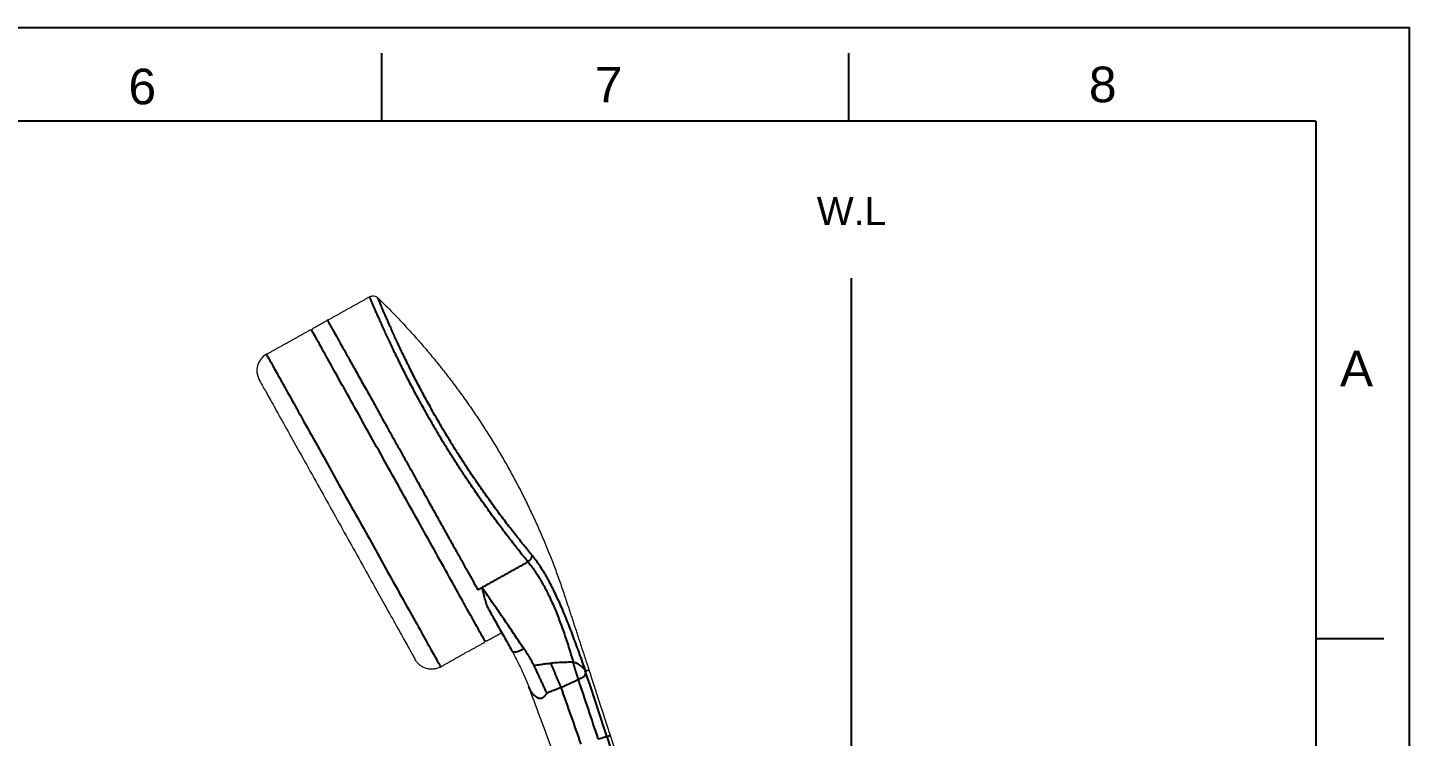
# Model space of a CAD drawing. Extents: x 9631 to 10472, y -18721 to -18126.
# Drawn here: x 10175.9 to 10472, y -18277.9 to -18125.9 of the extents above; entities that cross this region are included whole.
import ezdxf
from ezdxf.enums import TextEntityAlignment as Align

# ---------------------------------------------------------------- set-up
doc = ezdxf.new("R2010")
doc.units = 0
doc.header["$MEASUREMENT"] = 0
doc.layers.get('0').update_dxf_attribs({"linetype": 'CONTINUOUS', "lineweight": 13})
doc.layers.add('FORM', color=7, linetype='CONTINUOUS')
doc.layers.add('벽', color=2, linetype='CONTINUOUS')
doc.styles.get("Standard").update_dxf_attribs({"font": 'arial.ttf'})

msp = doc.modelspace()

# ---------------------------------------------------------------- linework, layer by layer
msp.add_arc((10228.98, -18199.46), 4, 119.14, 209.14)
for points, degree in [([(10240.13, -18188.66), (10244.64, -18186.15), (10249.15, -18183.63)], 2), ([(10237.07, -18190.37), (10238.6, -18189.52), (10240.13, -18188.66)], 2), ([(10227.03, -18195.97), (10231.66, -18193.39), (10236.29, -18190.81)], 2), ([(10291.13, -18248.25), (10293.64, -18255.91), (10296.15, -18263.57)], 2), ([(10277.48, -18255.66), (10275.95, -18256.51), (10274.42, -18257.36)], 2), ([(10273.64, -18257.8), (10269.01, -18260.38), (10264.38, -18262.96)], 2), ([(10279.63, -18259.51), (10279.85, -18259.91), (10280.29, -18260.72), (10280.93, -18261.97), (10281.55, -18263.23), (10282.15, -18264.53), (10282.72, -18265.83), (10283.08, -18266.73), (10283.26, -18267.18)], 3), ([(10296.15, -18263.57), (10297.46, -18267.7), (10299.25, -18273.2), (10300.69, -18277.62)], 3), ([(10288.52, -18281.36), (10287.26, -18277.97), (10284.91, -18271.63), (10283.54, -18267.94)], 3), ([(10300.69, -18277.62), (10304.09, -18288.08), (10308.64, -18303.1), (10311.68, -18313.58)], 3)]:
    msp.add_open_spline(points, degree=degree)
msp.add_open_spline([(10249.15, -18183.63), (10249.43, -18183.48), (10249.75, -18183.42), (10250.07, -18183.46), (10250.39, -18183.5), (10250.7, -18183.64), (10250.93, -18183.87)], degree=3, knots=[0.383471, 0.383471, 0.383471, 0.383471, 1.363544, 1.363544, 1.363544, 2.36839, 2.36839, 2.36839, 2.36839])
at = {"lineweight": -3}
for points, degree in [([(10283.08, -18240.44), (10282.79, -18240.08), (10282.2, -18239.35), (10281.28, -18238.19), (10280.33, -18236.99), (10279.36, -18235.74), (10278.37, -18234.45), (10277.36, -18233.12), (10276.34, -18231.75), (10275.31, -18230.35), (10274.27, -18228.91), (10273.23, -18227.45), (10272.19, -18225.96), (10271.16, -18224.45), (10270.13, -18222.93), (10269.1, -18221.38), (10268.09, -18219.83), (10267.08, -18218.26), (10266.09, -18216.68), (10265.12, -18215.1), (10264.16, -18213.51), (10263.23, -18211.93), (10262.31, -18210.35), (10261.42, -18208.78), (10260.54, -18207.22), (10259.69, -18205.67), (10258.87, -18204.14), (10258.07, -18202.63), (10257.3, -18201.15), (10256.56, -18199.7), (10255.85, -18198.28), (10255.17, -18196.89), (10254.51, -18195.54), (10253.89, -18194.24), (10253.31, -18193), (10252.76, -18191.82), (10252.25, -18190.7), (10251.77, -18189.65), (10251.33, -18188.67), (10250.94, -18187.78), (10250.58, -18186.96), (10250.26, -18186.23), (10249.98, -18185.59), (10249.75, -18185.03), (10249.55, -18184.57), (10249.39, -18184.19), (10249.27, -18183.91), (10249.19, -18183.73), (10249.16, -18183.66), (10249.16, -18183.65)], 3), ([(10283.88, -18238.95), (10283.6, -18238.6), (10283.02, -18237.89), (10282.12, -18236.78), (10281.19, -18235.62), (10280.24, -18234.41), (10279.27, -18233.16), (10278.28, -18231.88), (10277.28, -18230.56), (10276.27, -18229.2), (10275.25, -18227.81), (10274.24, -18226.4), (10273.22, -18224.96), (10272.21, -18223.5), (10271.2, -18222.02), (10270.2, -18220.53), (10269.22, -18219.02), (10268.24, -18217.5), (10267.27, -18215.98), (10266.33, -18214.44), (10265.4, -18212.91), (10264.49, -18211.38), (10263.6, -18209.85), (10262.73, -18208.32), (10261.89, -18206.8), (10261.07, -18205.3), (10260.27, -18203.82), (10259.5, -18202.35), (10258.76, -18200.91), (10258.04, -18199.5), (10257.36, -18198.12), (10256.7, -18196.77), (10256.07, -18195.46), (10255.47, -18194.2), (10254.91, -18192.99), (10254.38, -18191.83), (10253.89, -18190.75), (10253.44, -18189.72), (10253.02, -18188.77), (10252.64, -18187.9), (10252.29, -18187.11), (10251.99, -18186.4), (10251.72, -18185.77), (10251.5, -18185.23), (10251.31, -18184.78), (10251.15, -18184.41), (10251.04, -18184.14), (10250.96, -18183.96), (10250.94, -18183.9), (10250.93, -18183.88)], 3), ([(10273.21, -18245.94), (10278.14, -18243.19), (10283.08, -18240.44)], 2), ([(10283.08, -18240.44), (10283.33, -18240.74), (10283.82, -18241.37), (10284.55, -18242.38), (10285.26, -18243.46), (10285.96, -18244.61), (10286.64, -18245.83), (10287.3, -18247.1), (10287.94, -18248.43), (10288.35, -18249.34), (10288.54, -18249.8)], 3), ([(10289.62, -18248.75), (10289.4, -18248.26), (10288.97, -18247.31), (10288.3, -18245.93), (10287.61, -18244.59), (10286.9, -18243.32), (10286.17, -18242.12), (10285.42, -18240.98), (10284.66, -18239.92), (10284.14, -18239.26), (10283.88, -18238.95)], 3), ([(10272.34, -18246.43), (10272.77, -18246.19), (10273.21, -18245.94)], 2), ([(10282.18, -18259.02), (10281.86, -18258.53), (10281.21, -18257.56), (10280.25, -18256.13), (10279.3, -18254.73), (10278.36, -18253.35), (10277.44, -18252.01), (10276.54, -18250.7), (10275.66, -18249.43), (10274.81, -18248.21), (10273.99, -18247.04), (10273.47, -18246.3), (10273.21, -18245.94)], 3), ([(10274.71, -18250.68), (10274.56, -18250.42), (10274.3, -18249.82), (10273.96, -18248.72), (10273.63, -18247.44), (10273.37, -18246.46), (10273.21, -18245.94)], 3), ([(10288.54, -18249.8), (10288.74, -18250.24), (10289.12, -18251.15), (10289.68, -18252.56), (10290.23, -18254.03), (10290.77, -18255.54), (10291.29, -18257.1), (10291.81, -18258.7), (10292.31, -18260.34), (10292.64, -18261.45), (10292.8, -18262.02)], 3), ([(10274.71, -18250.68), (10274.96, -18251.13), (10275.46, -18252.04), (10276.25, -18253.45), (10277.06, -18254.91), (10277.9, -18256.4), (10278.75, -18257.94), (10279.33, -18258.98), (10279.63, -18259.51)], 3), ([(10284.42, -18262.67), (10284.25, -18262.36), (10283.89, -18261.74), (10283.34, -18260.82), (10282.77, -18259.91), (10282.38, -18259.31), (10282.18, -18259.02)], 3), ([(10284.51, -18262.66), (10284.88, -18262.59), (10285.64, -18262.46), (10286.79, -18262.3), (10287.56, -18262.21), (10287.96, -18262.18)], 3), ([(10292.48, -18261.98), (10291.97, -18261.98), (10290.95, -18261.99), (10289.45, -18262.05), (10288.45, -18262.13), (10287.96, -18262.18)], 3), ([(10292.8, -18262.02), (10292.75, -18262), (10292.63, -18261.99), (10292.53, -18261.98), (10292.48, -18261.98)], 3), ([(10292.8, -18262.02), (10292.84, -18262), (10292.91, -18261.97), (10293.02, -18261.97), (10293.12, -18261.99), (10293.22, -18262.01), (10293.32, -18262.05), (10293.43, -18262.09), (10293.53, -18262.14), (10293.64, -18262.2), (10293.73, -18262.25), (10293.82, -18262.3), (10293.9, -18262.35), (10293.98, -18262.4), (10294.06, -18262.45), (10294.14, -18262.51), (10294.21, -18262.56), (10294.28, -18262.61), (10294.35, -18262.66), (10294.42, -18262.72), (10294.49, -18262.78), (10294.55, -18262.84), (10294.62, -18262.9), (10294.69, -18262.97), (10294.76, -18263.04), (10294.85, -18263.12), (10294.94, -18263.22), (10295.02, -18263.31), (10295.1, -18263.41), (10295.18, -18263.5), (10295.25, -18263.59), (10295.32, -18263.68), (10295.35, -18263.74), (10295.37, -18263.77)], 3), ([(10300.01, -18277.86), (10298.48, -18273.17), (10296.93, -18268.49), (10295.38, -18263.8)], 3), ([(10285.73, -18269.76), (10285.7, -18269.76), (10285.64, -18269.75), (10285.54, -18269.74), (10285.44, -18269.71), (10285.35, -18269.68), (10285.26, -18269.64), (10285.17, -18269.6), (10285.08, -18269.55), (10284.99, -18269.49), (10284.9, -18269.44), (10284.81, -18269.37), (10284.72, -18269.3), (10284.62, -18269.22), (10284.51, -18269.13), (10284.38, -18269.01), (10284.25, -18268.88), (10284.11, -18268.73), (10283.97, -18268.56), (10283.82, -18268.37), (10283.68, -18268.14), (10283.53, -18267.86), (10283.44, -18267.67), (10283.4, -18267.54)], 3), ([(10287.13, -18268.52), (10287.46, -18268.4), (10288.13, -18268.14), (10289.13, -18267.75), (10289.79, -18267.48), (10290.12, -18267.34)], 3), ([(10290.12, -18267.34), (10291.57, -18271.41), (10293, -18275.47), (10294.43, -18279.55)], 3), ([(10298.17, -18278.42), (10296.75, -18274.15), (10295.32, -18269.89), (10293.89, -18265.63)], 3), ([(10286.1, -18269.68), (10286.04, -18269.71), (10285.92, -18269.75), (10285.79, -18269.76), (10285.73, -18269.76)], 3), ([(10287.13, -18268.52), (10287.08, -18268.61), (10286.99, -18268.77), (10286.86, -18268.97), (10286.73, -18269.14), (10286.61, -18269.28), (10286.5, -18269.4), (10286.39, -18269.5), (10286.29, -18269.58), (10286.19, -18269.64), (10286.13, -18269.67), (10286.1, -18269.68)], 3), ([(10298.17, -18278.42), (10298.61, -18278.28), (10299.48, -18278.02), (10299.94, -18277.88), (10300.01, -18277.86)], 3), ([(10300.01, -18277.86), (10300.32, -18277.76), (10300.53, -18277.68), (10300.63, -18277.65)], 3), ([(10300.01, -18277.86), (10303.92, -18289.81), (10307.2, -18302), (10309.81, -18314.25)], 3)]:
    msp.add_open_spline(points, degree=degree, dxfattribs=at)
for points, weights, degree in [([(10250.93, -18183.87), (10269.43, -18201.85), (10283.09, -18223.73), (10291.13, -18248.25)], [1.01471547559, 0.995093980765, 0.995094841506, 1.01471805782], 3), ([(10236.83, -18190.96), (10236.71, -18190.57), (10237.07, -18190.37)], [1, 0.773342141338, 1], 2), ([(10236.83, -18190.96), (10236.64, -18190.61), (10236.29, -18190.81)], [1, 0.707106781187, 1], 2), ([(10273.64, -18257.8), (10273.99, -18257.6), (10273.79, -18257.25)], [1, 0.707106781187, 1], 2), ([(10274.42, -18257.36), (10274.06, -18257.57), (10273.79, -18257.25)], [1, 0.773342141338, 1], 2), ([(10264.38, -18262.96), (10260.88, -18264.91), (10258.94, -18261.41)], [1, 0.707106781186, 1], 2)]:
    msp.add_rational_spline(points, weights, degree=degree)
for points, weights, knots in [([(10240.13, -18188.66), (10240.13, -18188.66), (10251.88, -18209.73), (10263.62, -18230.79), (10272.34, -18246.43)], [1, 0.827982061728, 1, 0.827982061728, 1], [-91.318541, -91.318541, -91.318541, -45.65927, -45.65927, 0, 0, 0]), ([(10273.79, -18257.25), (10273.79, -18257.25), (10255.31, -18224.11), (10236.83, -18190.96), (10236.83, -18190.96)], [1, 0.707106781187, 1, 0.707106781187, 1], [-119.223441, -119.223441, -119.223441, -59.611721, -59.611721, 0, 0, 0]), ([(10227.03, -18195.97), (10227.03, -18195.97), (10245.7, -18229.46), (10264.38, -18262.96), (10264.38, -18262.96)], [1, 0.707106781187, 1, 0.707106781187, 1], [-120.480078, -120.480078, -120.480078, -60.240039, -60.240039, 0, 0, 0])]:
    msp.add_rational_spline(points, weights, degree=2, knots=knots, dxfattribs=at)
msp.add_rational_spline([(10225.48, -18201.41), (10225.48, -18201.41), (10242.21, -18231.41), (10258.94, -18261.41), (10258.94, -18261.41)], [1, 0.707106781187, 1, 0.707106781187, 1], degree=2, knots=[-107.913708, -107.913708, -107.913708, -53.956854, -53.956854, 0, 0, 0])
for points, weights in [([(10283.88, -18238.95), (10284.01, -18239.81), (10283.08, -18240.44)], [1, 0.797441730464, 1]), ([(10279.63, -18259.51), (10279.88, -18259.96), (10280.93, -18259.63)], [1, 0.883453238434, 1]), ([(10280.93, -18259.63), (10281.7, -18259.33), (10282.18, -18259.02)], [1, 0.973405468425, 1]), ([(10287.13, -18268.52), (10285.75, -18265.56), (10284.42, -18262.67)], [1, 0.994141369915, 1]), ([(10287.96, -18262.18), (10289.02, -18264.74), (10290.12, -18267.34)], [1, 0.995593520595, 1]), ([(10293.89, -18265.63), (10293.34, -18263.82), (10292.8, -18262.02)], [1, 0.998003908185, 1]), ([(10283.4, -18267.54), (10283.34, -18267.39), (10283.28, -18267.23)], [1, 0.999981347005, 0.999994934338])]:
    msp.add_rational_spline(points, weights, degree=2, dxfattribs=at)
for points, knots in [([(10289.62, -18248.75), (10289.83, -18249.23), (10290.25, -18250.22), (10290.89, -18251.75), (10291.52, -18253.33), (10292.16, -18254.96), (10292.8, -18256.63), (10293.44, -18258.35), (10294.08, -18260.12), (10294.73, -18261.93), (10295.16, -18263.17), (10295.38, -18263.8)], [0, 0, 0, 0, 1.881218, 3.762436, 5.643653, 7.524871, 9.406089, 11.287307, 13.168525, 15.049743, 16.969403, 16.969403, 16.969403, 16.969403]), ([(10295.4, -18263.84), (10295.41, -18263.89), (10295.42, -18263.98), (10295.43, -18264.11), (10295.42, -18264.22), (10295.41, -18264.33), (10295.39, -18264.43), (10295.37, -18264.52), (10295.33, -18264.6), (10295.25, -18264.8), (10295.19, -18264.87), (10295.14, -18265.02)], [0, 0, 0, 0, 0.107364, 0.214729, 0.322093, 0.429457, 0.536821, 0.644186, 0.75155, 0.858914, 1.486733, 1.486733, 1.486733, 1.486733]), ([(10295.38, -18263.8), (10295.64, -18263.73), (10296.03, -18263.62), (10296.15, -18263.57), (10296.15, -18263.57)], [0, 0, 0, 0, 6.173989, 12.347946, 12.347946, 12.347946, 12.347946]), ([(10290.12, -18267.34), (10290.54, -18267.16), (10291.38, -18266.8), (10293.05, -18266.05), (10294.32, -18265.42), (10295.14, -18265.02)], [-4.132971, -4.132971, -4.132971, -4.132971, -2.755314, -1.377657, 1.397528, 1.397528, 1.397528, 1.397528])]:
    msp.add_open_spline(points, degree=3, knots=knots, dxfattribs=at)
at = {"layer": 'FORM', "color": 7, "linetype": 'Continuous'}
for p, q in [((9631.02, -18125.94), (10472.02, -18125.94)), ((10472.02, -18720.65), (10472.02, -18125.94)), ((10251.76, -18145.97), (10251.76, -18131.41)), ((10351.87, -18145.97), (10351.87, -18131.41)), ((10451.99, -18145.97), (9651.04, -18145.97)), ((10451.99, -18145.97), (10451.99, -18700.63)), ((10452, -18256.89), (10466.55, -18256.89))]:
    msp.add_line(p, q, dxfattribs=at)
at = {"layer": '벽'}
msp.add_line((10352.45, -18642.34), (10352.45, -18179.61), dxfattribs=at)

# ---------------------------------------------------------------- texts
at = {"layer": 'FORM', "color": 7, "linetype": 'Continuous', "char_height": 7.63, "attachment_point": 5}
for s, insert in [('8', (10406.29, -18138.17)), ('6', (10200.43, -18138.62)), ('7', (10300.38, -18138.17))]:
    msp.add_mtext_dynamic_manual_height_columns(s, width=50.0595, gutter_width=12.51, heights=[0], dxfattribs=dict(at, insert=insert))
at = {"layer": 'FORM', "insert": (10460.69, -18199.03), "char_height": 7.63, "attachment_point": 5}
msp.add_mtext_dynamic_manual_height_columns('A', width=10.0119, gutter_width=12.51, heights=[0], dxfattribs=at)
at = {"layer": '벽'}
msp.add_text('W.L', height=6, dxfattribs=at).set_placement((10352.45, -18165.25), align=Align.MIDDLE_CENTER)

doc.saveas('drawing.dxf')
